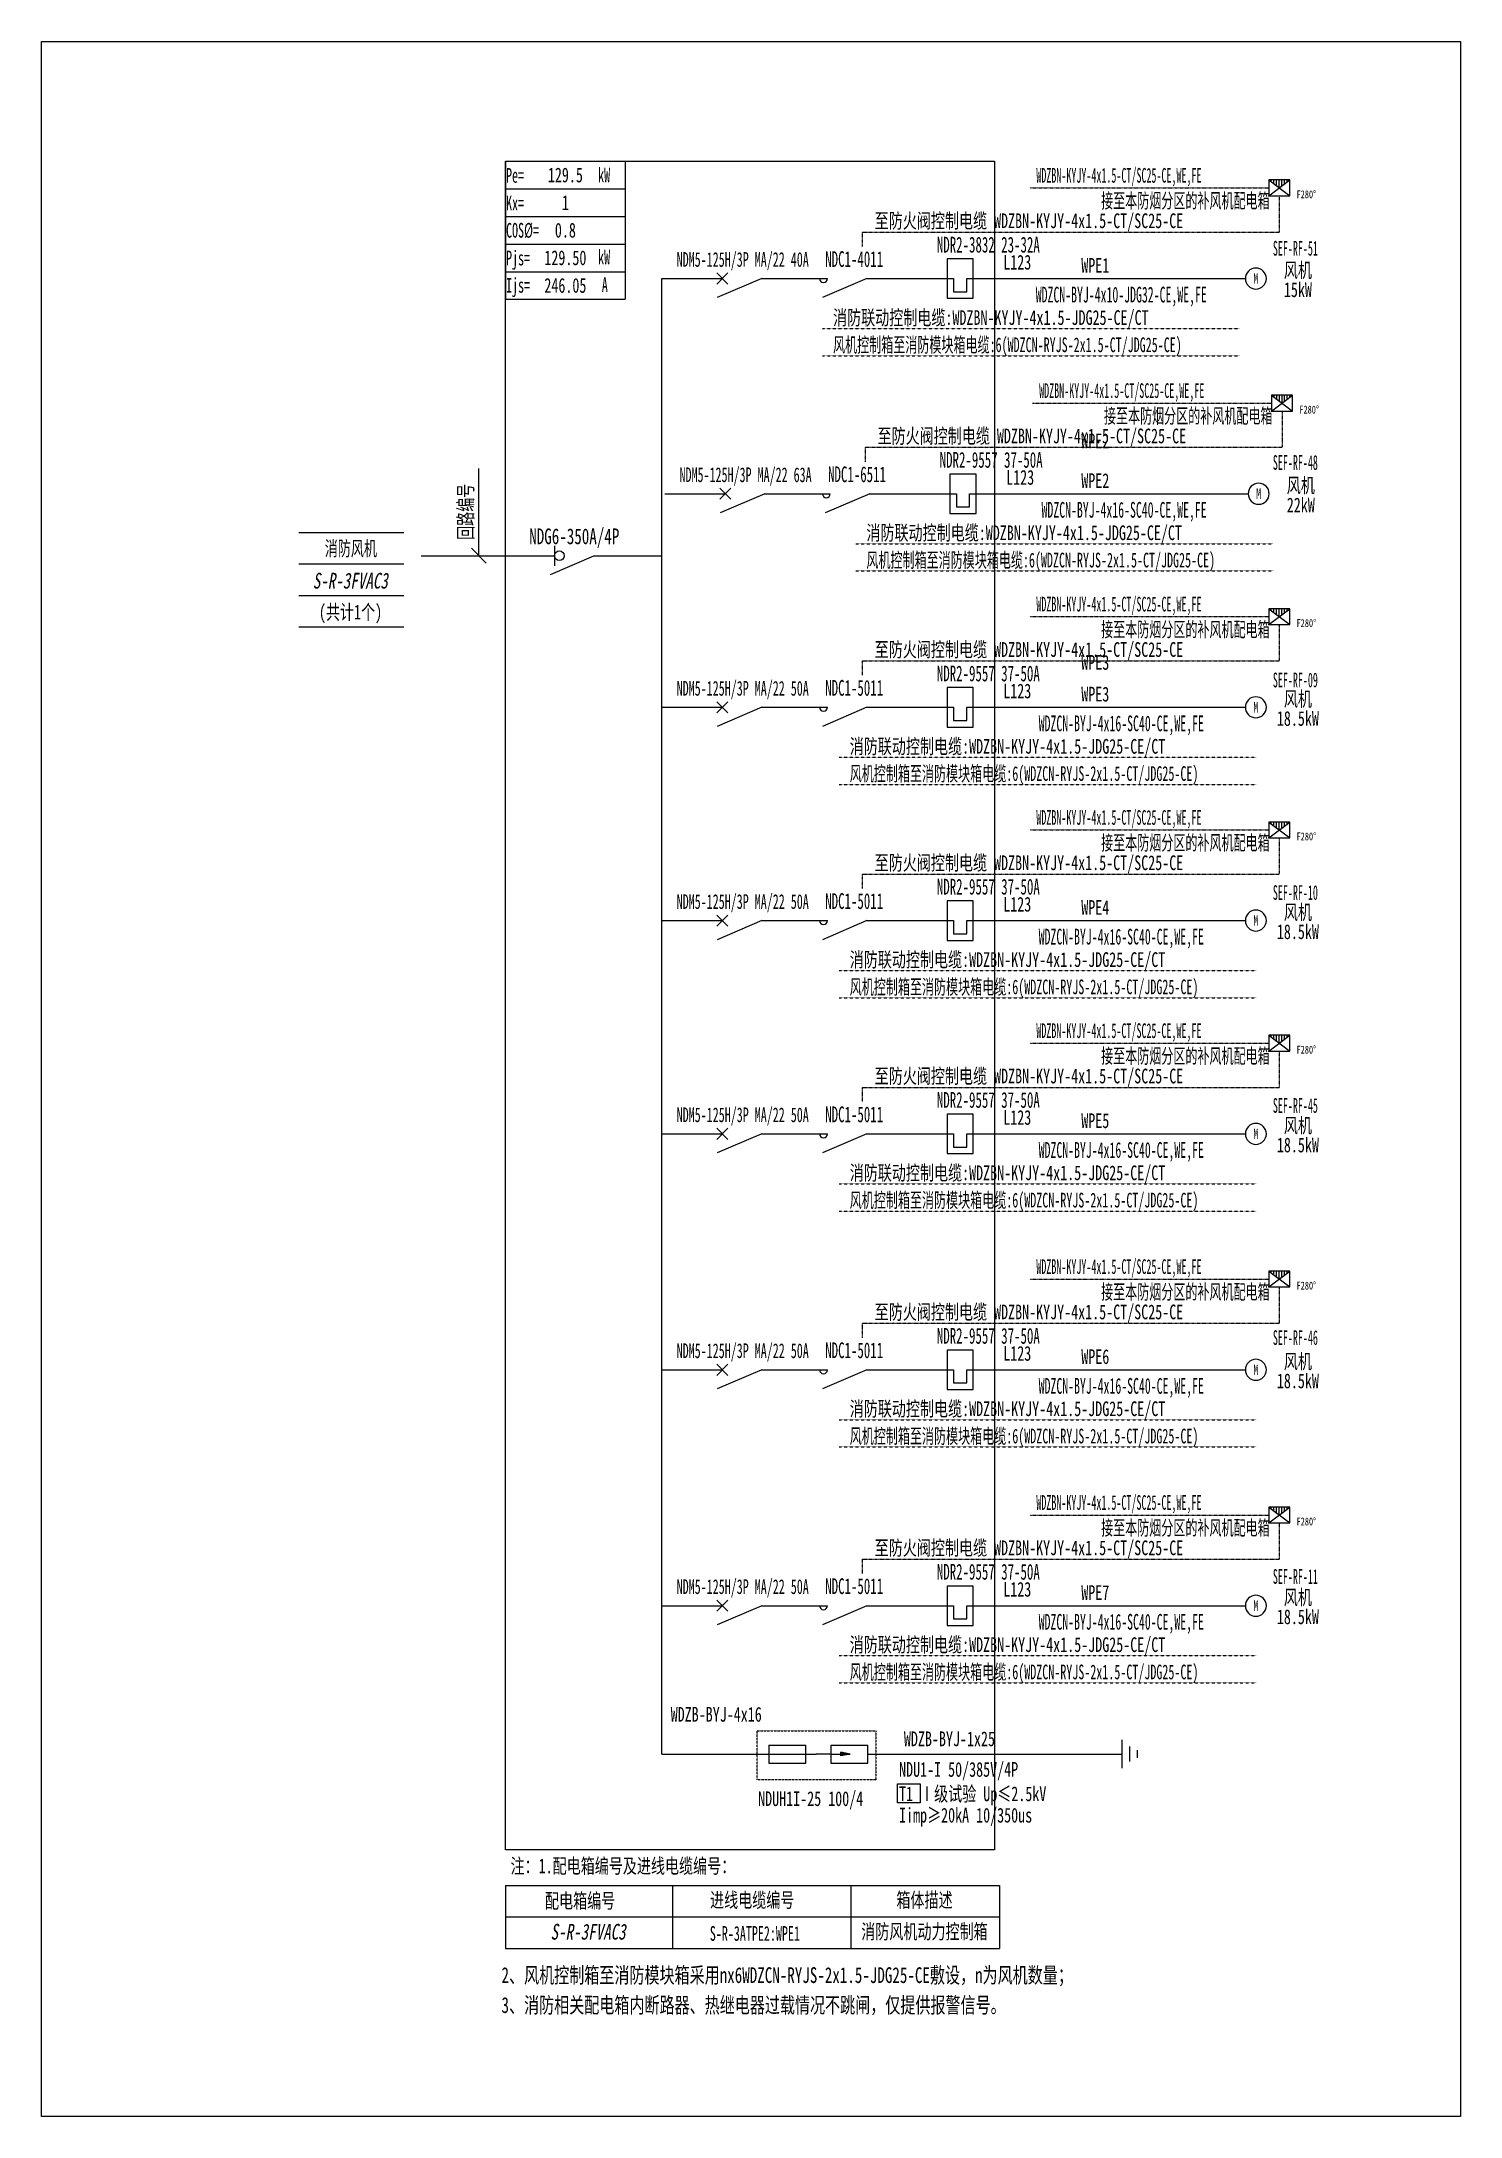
# Model space of a CAD drawing. Extents: x 393200 to 394952, y 326032 to 328594.
import ezdxf
from ezdxf.enums import TextEntityAlignment as Align

# ---------------------------------------------------------------- set-up
doc = ezdxf.new("R2010")
doc.units = 0
doc.header["$MEASUREMENT"] = 0
for name, pattern in [('DASHDOT', [1, 0.5, -0.25, 0, -0.25]), ('DASHED', [0.75, 0.5, -0.25]), ('DASHED2', [0.375, 0.25, -0.125])]:
    doc.linetypes.add(name, pattern=pattern)
for name, color, linetype in [('D_E_Eqpm(强电设备)', 100, 'Continuous'), ('D_E_Eqpm（强电设备）', 100, 'Continuous'), ('D_E_Text(强电文字)', 51, 'Continuous'), ('D_E_Text（强电文字）', 51, 'Continuous'), ('D_E_Wire(强电线缆)', 10, 'Continuous'), ('D_E_Wire（强电线缆）', 10, 'Continuous'), ('D_T_TableDim（表格尺寸）', 255, 'Continuous'), ('系统图', 220, 'Continuous')]:
    doc.layers.add(name, color=color, linetype=linetype)
doc.styles.add('$1$电气', font='', dxfattribs={"width": 0.7})
doc.styles.add('$1$电气箱', font='simhei.ttf', dxfattribs={"width": 0.8, "oblique": 10})
doc.styles.add('$3$电气', font='', dxfattribs={"width": 0.7})
doc.styles.add('电气', font='', dxfattribs={"width": 0.7})
doc.styles.add('电气箱', font='simhei.ttf', dxfattribs={"width": 0.8, "oblique": 10})
doc.styles.get('$1$电气').set_extended_font_data('SimSun')
doc.styles.get('$3$电气').set_extended_font_data('SimSun')
doc.styles.get('电气').set_extended_font_data('SimSun')

# ---------------------------------------------------------------- blocks, each defined once
blk = doc.blocks.new('A$C670F4C17')
at = {"layer": 'D_E_Wire（强电线缆）', "linetype": 'DASHDOT', "ltscale": 0.5}
blk.add_line((0, 0), (7936, 0), dxfattribs=at)
at = {"layer": 'D_E_Text（强电文字）', "style": '电气', "width": 0.7}
blk.add_text('消防联动控制电缆:WDZBN-KYJY-4x1.5-JDG25-CE/CT', height=280, dxfattribs=at).set_placement((198, 68))
blk = doc.blocks.new('A$C70CE04DF')
at = {"layer": 'D_E_Wire（强电线缆）', "linetype": 'DASHDOT', "ltscale": 0.5}
blk.add_line((0, 0), (7936, 0), dxfattribs=at)
at = {"layer": 'D_E_Text（强电文字）', "style": '电气', "width": 0.6}
blk.add_text('风机控制箱至消防模块箱电缆:6(WDZCN-RYJS-2x1.5-CT/JDG25-CE)', height=280, dxfattribs=at).set_placement((198, 68))
blk = doc.blocks.new('1')
at = {"layer": 'D_E_Eqpm(强电设备)'}
for p, q in [((-314387, 61832), (-314387, 61082)), ((-313887, 61832), (-314387, 61832)), ((-313887, 61082), (-313887, 61832)), ((-314262, 61457), (-314262, 61207)), ((-314262, 61207), (-314012, 61207)), ((-314012, 61207), (-314012, 61457)), ((-314387, 61082), (-313887, 61082))]:
    blk.add_line(p, q, dxfattribs=at)
blk = doc.blocks.new('电机')
at = {"layer": 'D_E_Eqpm（强电设备）'}
for start, end in [(90, 180), (180, 270), (0, 90), (270, 0)]:
    blk.add_arc((0, 0), 200, start, end, dxfattribs=at)
at = {"layer": 'D_E_Eqpm（强电设备）', "color": 51, "style": '电气', "width": 0.7}
blk.add_text('M', height=200, dxfattribs=at).set_placement((0, 0), align=Align.MIDDLE)
blk = doc.blocks.new('280度防火阀')
at = {"layer": 'D_E_Eqpm（强电设备）'}
for p, q in [((-200, 300), (200, 0)), ((-200, 0), (200, 300)), ((-150, 263), (-150, 300)), ((-100, 225), (-100, 300)), ((-50, 187), (-50, 300)), ((0, 150), (0, 300)), ((50, 187), (50, 300)), ((100, 225), (100, 300)), ((150, 263), (150, 300))]:
    blk.add_line(p, q, dxfattribs=at)
blk.add_lwpolyline([(-200, 0), (200, 0), (200, 300), (-200, 300)], close=True, dxfattribs=at)
at = {"layer": 'D_E_Eqpm（强电设备）', "color": 51}
blk.add_point((-200, 0), dxfattribs=at)
blk.add_point((-200, 0), dxfattribs=at)
at = {"layer": 'D_E_Text（强电文字）', "color": 0, "style": '电气', "width": 0.7}
blk.add_text('F280%%D', height=150, dxfattribs=at).set_placement((331, -48))

msp = doc.modelspace()

# ---------------------------------------------------------------- linework, layer by layer
at = {"linetype": 'DASHED'}
for p, q in [((393772.8, 326360.7), (393772.8, 328446.5)), ((393772.8, 328446.5), (394377, 328446.5)), ((394377, 328446.5), (394377, 326360.7)), ((394377, 326360.7), (393772.8, 326360.7))]:
    msp.add_line(p, q, dxfattribs=at)
at = {"linetype": 'DASHED2'}
msp.add_lwpolyline([(394083.8, 326507.8), (394230.4, 326507.8), (394230.4, 326447.4), (394083.8, 326447.4)], close=True, dxfattribs=at)
at = {"layer": 'D_E_Eqpm(强电设备)', "color": 100}
for p, q in [((394033.7, 328294.8), (394047.5, 328308.6)), ((394047.5, 328294.8), (394033.7, 328308.6)), ((394047.5, 328308.6), (394033.7, 328294.8)), ((394033.7, 328308.6), (394047.5, 328294.8)), ((394089.3, 328301.7), (394034.4, 328278.1)), ((394219.1, 328301.7), (394164.2, 328278.1)), ((394037.3, 328029), (394051.1, 328042.7)), ((394051.1, 328029), (394037.3, 328042.7)), ((394051.1, 328042.7), (394037.3, 328029)), ((394037.3, 328042.7), (394051.1, 328029)), ((394092.9, 328035.9), (394037.9, 328012.3)), ((394222.7, 328035.9), (394167.7, 328012.3)), ((394033.7, 327765.2), (394047.5, 327779)), ((394047.5, 327765.2), (394033.7, 327779)), ((394047.5, 327779), (394033.7, 327765.2)), ((394033.7, 327779), (394047.5, 327765.2)), ((394089.3, 327772.1), (394034.4, 327748.5)), ((394219.1, 327772.1), (394164.2, 327748.5)), ((394033.7, 327501.8), (394047.5, 327515.5)), ((394047.5, 327501.8), (394033.7, 327515.5)), ((394047.5, 327515.5), (394033.7, 327501.8)), ((394033.7, 327515.5), (394047.5, 327501.8)), ((394089.3, 327508.7), (394034.4, 327485.1)), ((394219.1, 327508.7), (394164.2, 327485.1)), ((394033.7, 327238.3), (394047.5, 327252.1)), ((394047.5, 327238.3), (394033.7, 327252.1)), ((394047.5, 327252.1), (394033.7, 327238.3)), ((394033.7, 327252.1), (394047.5, 327238.3)), ((394089.3, 327245.2), (394034.4, 327221.7)), ((394219.1, 327245.2), (394164.2, 327221.7)), ((394033.7, 326946.9), (394047.5, 326960.7)), ((394047.5, 326946.9), (394033.7, 326960.7)), ((394047.5, 326960.7), (394033.7, 326946.9)), ((394033.7, 326960.7), (394047.5, 326946.9)), ((394089.3, 326953.8), (394034.4, 326930.3)), ((394219.1, 326953.8), (394164.2, 326930.3)), ((394033.7, 326655.5), (394047.5, 326669.3)), ((394047.5, 326655.5), (394033.7, 326669.3)), ((394047.5, 326669.3), (394033.7, 326655.5)), ((394033.7, 326669.3), (394047.5, 326655.5)), ((394089.3, 326662.4), (394034.4, 326638.9)), ((394219.1, 326662.4), (394164.2, 326638.9))]:
    msp.add_line(p, q, dxfattribs=at)
at = {"layer": 'D_E_Eqpm(强电设备)'}
for p, q in [((394098.1, 326490.2), (394143.7, 326490.2)), ((394098.1, 326490.2), (394098.1, 326468.1)), ((394143.6, 326468.1), (394143.6, 326490.2)), ((394174.7, 326479.2), (394156.3, 326479.2)), ((394174.7, 326490.2), (394220.4, 326490.2)), ((394174.7, 326490.2), (394174.7, 326468.1)), ((394174.7, 326479.2), (394198.4, 326479.2)), ((394198.4, 326479.2), (394187, 326481.5)), ((394187, 326476.8), (394187, 326481.5)), ((394198.4, 326479.2), (394187, 326476.8)), ((394220.3, 326468.1), (394220.3, 326490.2)), ((394098.1, 326468.1), (394143.6, 326468.1)), ((394174.7, 326468.1), (394220.3, 326468.1))]:
    msp.add_line(p, q, dxfattribs=at)
at = {"layer": 'D_E_Eqpm(强电设备)', "color": 100}
for centre in [(394165.6, 328301.7), (394169.1, 328035.9), (394165.6, 327772.1), (394165.6, 327508.7), (394165.6, 327245.2), (394165.6, 326953.8), (394165.6, 326662.4)]:
    msp.add_arc(centre, 4.87, 180, 0, dxfattribs=at)
at = {"layer": 'D_E_Eqpm(强电设备)'}
msp.add_solid([(394187, 326476.8), (394198.4, 326479.2), (394187, 326481.5)], dxfattribs=at)
at = {"layer": 'D_E_Eqpm（强电设备）'}
msp.add_line((393833.3, 327971.6), (393833.3, 327947), dxfattribs=at)
at = {"layer": 'D_E_Eqpm（强电设备）', "color": 100}
msp.add_line((393828.3, 327936.3), (393882, 327959.3), dxfattribs=at)
at = {"layer": 'D_E_Eqpm（强电设备）'}
msp.add_circle((393839.3, 327959.3), 5.98, dxfattribs=at)
at = {"layer": 'D_E_Text（强电文字）'}
for p, q in [((393772.8, 328446.5), (393772.8, 328276.1)), ((393772.8, 328446.5), (393920.5, 328446.5)), ((393920.5, 328446.5), (393920.5, 328276.1)), ((393772.8, 328412.4), (393920.5, 328412.4)), ((393772.8, 328378.3), (393920.5, 328378.3)), ((393772.8, 328344.3), (393920.5, 328344.3)), ((393772.8, 328310.2), (393920.5, 328310.2)), ((393772.8, 328276.1), (393920.5, 328276.1)), ((393739.9, 327959.3), (393739.9, 328067)), ((393749, 327950.1), (393730.7, 327968.5))]:
    msp.add_line(p, q, dxfattribs=at)
msp.add_lwpolyline([(394256.9, 326442.3), (394285.1, 326442.3), (394285.1, 326419.1), (394256.9, 326419.1)], close=True, dxfattribs=at)
at = {"layer": 'D_E_Wire(强电线缆)', "color": 10}
for p, q in [((393965.9, 328301.7), (394040.6, 328301.7)), ((394089.3, 328301.7), (394170.5, 328301.7)), ((394219.1, 328301.7), (394326.2, 328301.7)), ((394342.5, 328301.7), (394686.7, 328301.7)), ((393969.4, 328035.9), (394044.2, 328035.9)), ((394092.9, 328035.9), (394174, 328035.9)), ((394222.7, 328035.9), (394329.8, 328035.9)), ((394346, 328035.9), (394690.2, 328035.9)), ((393965.9, 327772.1), (394040.6, 327772.1)), ((394089.3, 327772.1), (394170.5, 327772.1)), ((394219.1, 327772.1), (394326.2, 327772.1)), ((394342.5, 327772.1), (394686.7, 327772.1)), ((393965.9, 327508.7), (394040.6, 327508.7)), ((394089.3, 327508.7), (394170.5, 327508.7)), ((394219.1, 327508.7), (394326.2, 327508.7)), ((394342.5, 327508.7), (394686.7, 327508.7)), ((393965.9, 327245.2), (394040.6, 327245.2)), ((394089.3, 327245.2), (394170.5, 327245.2)), ((394219.1, 327245.2), (394326.2, 327245.2)), ((394342.5, 327245.2), (394686.7, 327245.2)), ((393965.9, 326953.8), (394040.6, 326953.8)), ((394089.3, 326953.8), (394170.5, 326953.8)), ((394219.1, 326953.8), (394326.2, 326953.8)), ((394342.5, 326953.8), (394686.7, 326953.8)), ((393965.9, 326662.4), (394040.6, 326662.4)), ((394089.3, 326662.4), (394170.5, 326662.4)), ((394219.1, 326662.4), (394326.2, 326662.4)), ((394342.5, 326662.4), (394686.7, 326662.4))]:
    msp.add_line(p, q, dxfattribs=at)
at = {"layer": 'D_E_Wire（强电线缆）', "linetype": 'DASHDOT', "ltscale": 0.5}
for p, q in [((394420.4, 328413.7), (394715.5, 328413.7)), ((394728.5, 328404), (394728.5, 328359.1)), ((394213.4, 328359.1), (394728.5, 328359.1)), ((394213.4, 328359.1), (394213.4, 328341.3)), ((394423.9, 328147.9), (394719, 328147.9)), ((394732, 328138.1), (394732, 328093.3)), ((394216.9, 328093.3), (394732, 328093.3)), ((394216.9, 328093.3), (394216.9, 328075.4)), ((394420.4, 327884.1), (394715.5, 327884.1)), ((394728.5, 327874.4), (394728.5, 327829.5)), ((394213.4, 327829.5), (394728.5, 327829.5)), ((394213.4, 327829.5), (394213.4, 327811.7)), ((394420.4, 327620.7), (394715.5, 327620.7)), ((394728.5, 327610.9), (394728.5, 327566.1)), ((394213.4, 327566.1), (394728.5, 327566.1)), ((394213.4, 327566.1), (394213.4, 327548.2)), ((394420.4, 327357.3), (394715.5, 327357.3)), ((394728.5, 327347.5), (394728.5, 327302.7)), ((394213.4, 327302.7), (394728.5, 327302.7)), ((394213.4, 327302.7), (394213.4, 327284.8)), ((394420.4, 327065.8), (394715.5, 327065.8)), ((394728.5, 327056.1), (394728.5, 327011.3)), ((394213.4, 327011.3), (394728.5, 327011.3)), ((394213.4, 327011.3), (394213.4, 326993.4)), ((394420.4, 326774.4), (394715.5, 326774.4)), ((394728.5, 326764.7), (394728.5, 326719.9)), ((394213.4, 326719.9), (394728.5, 326719.9)), ((394213.4, 326719.9), (394213.4, 326702))]:
    msp.add_line(p, q, dxfattribs=at)
at = {"layer": 'D_E_Wire（强电线缆）'}
for p, q in [((393965.9, 326479.2), (393965.9, 328301.7)), ((393965.9, 327905.5), (393965.9, 328107.1)), ((393668.4, 327959.3), (393833.3, 327959.3)), ((393882, 327959.3), (393965.9, 327959.3)), ((393965.9, 327740), (393965.9, 327772.1)), ((393965.9, 326479.2), (394156.3, 326479.2)), ((394220.3, 326479.2), (394534.6, 326479.2)), ((394534.6, 326461.9), (394534.6, 326496.6)), ((394544, 326469.8), (394544, 326488.7)), ((394553.5, 326474.4), (394553.5, 326483.9))]:
    msp.add_line(p, q, dxfattribs=at)
at = {"layer": 'D_T_TableDim（表格尺寸）', "color": 255}
for p, q in [((393517.3, 327988.2), (393647.2, 327988.2)), ((393517.3, 327949.3), (393647.2, 327949.3)), ((393517.3, 327910.3), (393647.2, 327910.3)), ((393517.3, 327910.3), (393647.2, 327910.3)), ((393517.3, 327910.3), (393647.2, 327910.3)), ((393517.3, 327910.3), (393647.2, 327910.3)), ((393517.3, 327910.3), (393647.2, 327910.3)), ((393517.3, 327871.4), (393647.2, 327871.4))]:
    msp.add_line(p, q, dxfattribs=at)
at = {"layer": 'D_T_TableDim（表格尺寸）', "ltscale": 3.5}
for p, q in [((393772.8, 326316.9), (394382.9, 326316.9)), ((393772.8, 326316.9), (393772.8, 326239.1)), ((393979.1, 326316.9), (393979.1, 326239.1)), ((394199.3, 326316.9), (394199.3, 326239.1)), ((394382.9, 326316.9), (394382.9, 326239.1)), ((393772.8, 326278), (394382.9, 326278)), ((393772.8, 326278), (394382.9, 326278)), ((393979.1, 326278), (393979.1, 326239.1)), ((394199.3, 326278), (394199.3, 326239.1)), ((393772.8, 326239.1), (394382.9, 326239.1))]:
    msp.add_line(p, q, dxfattribs=at)
at = {"layer": '系统图', "ltscale": 9973.992009}
msp.add_lwpolyline([(393199.5, 328594.5), (394952.5, 328594.5), (394952.5, 326031.5), (393199.5, 326031.5)], close=True, dxfattribs=at)

# ---------------------------------------------------------------- block references
at = {"layer": 'D_E_Eqpm(强电设备)', "color": 100, "xscale": 0.06491329212992383, "yscale": 0.06491329212992383, "zscale": 0.06491329212992383}
for p in [(414726.1, 324312.3), (414729.6, 324046.4), (414726.1, 323782.7), (414726.1, 323519.2), (414726.1, 323255.8), (414726.1, 322964.4), (414726.1, 322673)]:
    msp.add_blockref('1', p, dxfattribs=at)
at = {"layer": 'D_E_Eqpm（强电设备）', "xscale": 0.06491329212992383, "yscale": 0.06491329212992383, "zscale": 0.06491329212992383}
for name, p in [('280度防火阀', (394728.5, 328404)), ('电机', (394699.7, 328301.7)), ('280度防火阀', (394732, 328138.1)), ('电机', (394703.2, 328035.9)), ('280度防火阀', (394728.5, 327874.4)), ('电机', (394699.7, 327772.1)), ('280度防火阀', (394728.5, 327610.9)), ('电机', (394699.7, 327508.7)), ('280度防火阀', (394728.5, 327347.5)), ('电机', (394699.7, 327245.2)), ('280度防火阀', (394728.5, 327056.1)), ('电机', (394699.7, 326953.8)), ('280度防火阀', (394728.5, 326764.7)), ('电机', (394699.7, 326662.4))]:
    msp.add_blockref(name, p, dxfattribs=at)
at = {"layer": 'D_E_Wire（强电线缆）', "xscale": 0.06491329212992383, "yscale": 0.06491329212992383, "zscale": 0.06491329212992383}
for name, p in [('A$C670F4C17', (394164.5, 328240)), ('A$C70CE04DF', (394164.5, 328206.4)), ('A$C670F4C17', (394205.7, 327974.2)), ('A$C70CE04DF', (394205.7, 327940.5)), ('A$C670F4C17', (394185.1, 327710.4)), ('A$C70CE04DF', (394185.1, 327676.8)), ('A$C670F4C17', (394185.1, 327447)), ('A$C70CE04DF', (394185.1, 327413.3)), ('A$C670F4C17', (394185.1, 327183.6)), ('A$C70CE04DF', (394185.1, 327149.9)), ('A$C670F4C17', (394185.1, 326892.2)), ('A$C70CE04DF', (394185.1, 326858.5)), ('A$C670F4C17', (394185.1, 326600.8)), ('A$C70CE04DF', (394185.1, 326567.1))]:
    msp.add_blockref(name, p, dxfattribs=at)

# ---------------------------------------------------------------- texts
at = {"layer": 'D_E_Text(强电文字)', "color": 51, "style": '电气', "width": 0.6}
for s, height, p in [('NDR2-3832 23-32A', 19.474, (394305.6, 328333.8)), ('NDC1-4011', 19.47, (394167.7, 328316)), ('NDC1-6511', 19.47, (394171.2, 328050.2)), ('NDR2-9557 37-50A', 19.474, (394309.1, 328068)), ('NDR2-9557 37-50A', 19.474, (394305.6, 327804.2)), ('NDC1-5011', 19.47, (394167.7, 327786.4)), ('NDR2-9557 37-50A', 19.474, (394305.6, 327540.8)), ('NDC1-5011', 19.47, (394167.7, 327523)), ('NDR2-9557 37-50A', 19.474, (394305.6, 327277.4)), ('NDC1-5011', 19.47, (394167.7, 327259.6)), ('NDC1-5011', 19.47, (394167.7, 326968.2)), ('NDR2-9557 37-50A', 19.474, (394305.6, 326986)), ('NDR2-9557 37-50A', 19.474, (394305.6, 326694.6)), ('NDC1-5011', 19.47, (394167.7, 326676.8))]:
    msp.add_text(s, height=height, dxfattribs=at).set_placement(p)
at = {"layer": 'D_E_Text(强电文字)', "color": 51, "style": '电气', "width": 0.55}
for s, p in [('WDZCN-BYJ-4x10-JDG32-CE,WE,FE', (394533.4, 328279.5)), ('WDZCN-BYJ-4x16-SC40-CE,WE,FE', (394536.9, 328013.7))]:
    msp.add_text(s, height=19.474, dxfattribs=at).set_placement(p, align=Align.MIDDLE)
at = {"layer": 'D_E_Text(强电文字)', "color": 51, "style": '$3$电气', "width": 0.7}
msp.add_text('NDG6-350A/4P', height=19.474, dxfattribs=at).set_placement((393857.7, 327973.6), align=Align.CENTER)
at = {"layer": 'D_E_Text(强电文字)', "color": 1, "style": '电气', "width": 0.55}
for p in [(394533.4, 327749.9), (394533.4, 327486.5), (394533.4, 327223), (394533.4, 326931.6), (394533.4, 326640.2)]:
    msp.add_text('WDZCN-BYJ-4x16-SC40-CE,WE,FE', height=19.474, dxfattribs=at).set_placement(p, align=Align.MIDDLE)
at = {"layer": 'D_E_Text(强电文字)', "style": '电气', "width": 0.7}
for s, p in [('WDZB-BYJ-4x16', (393976.8, 326519.2)), ('WDZB-BYJ-1x25', (394264.9, 326488.9)), ('T1 Ⅰ级试验 Up≤2.5kV ', (394258.9, 326421)), ('Iimp≥20kA 10/350us', (394258.9, 326394.6))]:
    msp.add_text(s, height=18.176, dxfattribs=at).set_placement(p)
at = {"layer": 'D_E_Text(强电文字)', "color": 51, "true_color": 0xffff7f, "style": '电气', "width": 0.7}
msp.add_text('NDU1-I 50/385V/4P', height=18.176, dxfattribs=at).set_placement((394258.9, 326451.1))
at = {"layer": 'D_E_Text（强电文字）', "linetype": 'Continuous', "style": '电气', "width": 0.6}
for s, height, p in [('Pe=', 18.18, (393773.4, 328420)), ('kW', 18.18, (393887.1, 328420.6)), ('Kx=', 18.18, (393773.4, 328385.8)), ('COS%%C=', 18.18, (393773.4, 328352.2)), ('Pjs=', 18.18, (393773.4, 328318)), ('kW', 18.18, (393887.1, 328319.1)), ('Ijs=', 18.18, (393773.4, 328284.3)), ('A', 18.2, (393891.7, 328285))]:
    msp.add_text(s, height=height, dxfattribs=at).set_placement(p)
at = {"layer": 'D_E_Text（强电文字）', "style": '电气'}
for s, height, width, p in [('WDZBN-KYJY-4x1.5-CT/SC25-CE,WE,FE', 18.176, 0.5, (394428.5, 328420.1)), ('接至本防烟分区的补风机配电箱', 18.176, 0.6, (394508.5, 328388.8)), ('至防火阀控制电缆 WDZBN-KYJY-4x1.5-CT/SC25-CE ', 18.176, 0.7, (394228.8, 328364)), ('L123', 18.18, 0.7, (394387.6, 328312.8)), ('WDZBN-KYJY-4x1.5-CT/SC25-CE,WE,FE', 18.176, 0.5, (394432, 328154.2)), ('接至本防烟分区的补风机配电箱', 18.176, 0.6, (394512, 328123)), ('至防火阀控制电缆 WDZBN-KYJY-4x1.5-CT/SC25-CE ', 18.176, 0.7, (394232.3, 328098.2)), ('L123', 18.18, 0.7, (394391.2, 328047)), ('WPE2', 18.18, 0.7, (394484, 328043)), ('WDZBN-KYJY-4x1.5-CT/SC25-CE,WE,FE', 18.176, 0.5, (394428.5, 327890.5)), ('接至本防烟分区的补风机配电箱', 18.176, 0.6, (394508.5, 327859.2)), ('至防火阀控制电缆 WDZBN-KYJY-4x1.5-CT/SC25-CE ', 18.176, 0.7, (394228.8, 327834.4)), ('L123', 18.18, 0.7, (394387.6, 327783.2)), ('WPE3', 18.18, 0.7, (394484, 327779.3)), ('WDZBN-KYJY-4x1.5-CT/SC25-CE,WE,FE', 18.176, 0.5, (394428.5, 327627)), ('接至本防烟分区的补风机配电箱', 18.176, 0.6, (394508.5, 327595.8)), ('至防火阀控制电缆 WDZBN-KYJY-4x1.5-CT/SC25-CE ', 18.176, 0.7, (394228.8, 327571)), ('L123', 18.18, 0.7, (394387.6, 327519.8)), ('WPE4', 18.18, 0.7, (394484, 327515.8)), ('WDZBN-KYJY-4x1.5-CT/SC25-CE,WE,FE', 18.176, 0.5, (394428.5, 327363.6)), ('接至本防烟分区的补风机配电箱', 18.176, 0.6, (394508.5, 327332.4)), ('至防火阀控制电缆 WDZBN-KYJY-4x1.5-CT/SC25-CE ', 18.176, 0.7, (394228.8, 327307.6)), ('L123', 18.18, 0.7, (394387.6, 327256.4)), ('WPE5', 18.18, 0.7, (394484, 327252.4)), ('WDZBN-KYJY-4x1.5-CT/SC25-CE,WE,FE', 18.176, 0.5, (394428.5, 327072.2)), ('接至本防烟分区的补风机配电箱', 18.176, 0.6, (394508.5, 327041)), ('至防火阀控制电缆 WDZBN-KYJY-4x1.5-CT/SC25-CE ', 18.176, 0.7, (394228.8, 327016.2)), ('L123', 18.18, 0.7, (394387.6, 326965)), ('WPE6', 18.18, 0.7, (394484, 326961)), ('WDZBN-KYJY-4x1.5-CT/SC25-CE,WE,FE', 18.176, 0.5, (394428.5, 326780.8)), ('接至本防烟分区的补风机配电箱', 18.176, 0.6, (394508.5, 326749.6)), ('至防火阀控制电缆 WDZBN-KYJY-4x1.5-CT/SC25-CE ', 18.176, 0.7, (394228.8, 326724.8)), ('L123', 18.18, 0.7, (394387.6, 326673.6)), ('WPE7', 18.18, 0.7, (394484, 326669.6)), ('注：1.配电箱编号及进线电缆编号：', 18.176, 0.7, (393778.9, 326331.9)), (' 2、风机控制箱至消防模块箱采用nx6WDZCN-RYJS-2x1.5-JDG25-CE敷设，n为风机数量；', 19.474, 0.7, (393758.5, 326196.4)), (' 3、消防相关配电箱内断路器、热继电器过载情况不跳闸，仅提供报警信号。', 19.474, 0.7, (393758.5, 326159.4))]:
    msp.add_text(s, height=height, dxfattribs=dict(at, width=width)).set_placement(p)
at = {"layer": 'D_E_Text（强电文字）', "color": 51, "style": '电气', "width": 0.5}
msp.add_text('SEF-RF-51', height=18.18, dxfattribs=at).set_placement((394748.5, 328330), align=Align.CENTER)
at = {"layer": 'D_E_Text（强电文字）'}
for s, height, style, width, p in [('NDM5-125H/3P MA/22 40A', 18.176, '电气', 0.6, (394065.8, 328323.8)), ('风机', 18.18, '电气', 0.7, (394751.6, 328312.4)), ('15kW', 18.18, '电气', 0.7, (394751.6, 328288.2)), ('NDM5-125H/3P MA/22 63A', 18.176, '电气', 0.6, (394069.3, 328057.9)), ('风机', 18.18, '电气', 0.7, (394755.2, 328046.6)), ('22kW', 18.18, '电气', 0.7, (394755.2, 328022.4)), ('消防风机', 18.18, '$1$电气', 0.65, (393581.7, 327968.7)), ('NDM5-125H/3P MA/22 50A', 18.176, '电气', 0.6, (394065.8, 327794.1)), ('风机', 18.18, '电气', 0.7, (394751.6, 327782.8)), ('18.5kW', 18.18, '电气', 0.7, (394751.6, 327758.6)), ('NDM5-125H/3P MA/22 50A', 18.176, '电气', 0.6, (394065.8, 327530.7)), ('风机', 18.18, '电气', 0.7, (394751.6, 327519.4)), ('18.5kW', 18.18, '电气', 0.7, (394751.6, 327495.2)), ('NDM5-125H/3P MA/22 50A', 18.176, '电气', 0.6, (394065.8, 327267.3)), ('风机', 18.18, '电气', 0.7, (394751.6, 327255.9)), ('18.5kW', 18.18, '电气', 0.7, (394751.6, 327231.8)), ('NDM5-125H/3P MA/22 50A', 18.176, '电气', 0.6, (394065.8, 326975.9)), ('风机', 18.18, '电气', 0.7, (394751.6, 326964.5)), ('18.5kW', 18.18, '电气', 0.7, (394751.6, 326940.4)), ('NDM5-125H/3P MA/22 50A', 18.176, '电气', 0.6, (394065.8, 326684.5)), ('风机', 18.18, '电气', 0.7, (394751.6, 326673.1)), ('18.5kW', 18.18, '电气', 0.7, (394751.6, 326649)), ('配电箱编号', 18.18, '电气', 0.7, (393864.9, 326298.3)), ('进线电缆编号', 18.18, '电气', 0.7, (394077.5, 326299.3)), ('箱体描述', 18.18, '电气', 0.7, (394290.3, 326299.3)), ('消防风机动力控制箱', 18.18, '电气', 0.7, (394290.3, 326260.3)), ('S-R-3ATPE2:WPE1', 18.176, '电气', 0.6, (394080.8, 326257.6))]:
    msp.add_text(s, height=height, dxfattribs=dict(at, style=style, width=width)).set_placement(p, align=Align.MIDDLE)
at = {"layer": 'D_E_Text（强电文字）', "color": 51, "style": '电气', "width": 0.7}
for s, p in [('WPE1', (394484, 328308.9)), ('WPE2', (394484, 328092.1)), ('WPE3', (394484, 327818.5))]:
    msp.add_text(s, height=18.18, dxfattribs=at).set_placement(p)
at = {"layer": 'D_E_Text（强电文字）'}
for s, style, width, p in [('SEF-RF-48', '电气', 0.5, (394748.5, 328065.4)), ('(共计1个)', '$1$电气', 0.7, (393581.3, 327880.7)), ('SEF-RF-09', '电气', 0.5, (394748.5, 327796.8)), ('SEF-RF-10', '电气', 0.5, (394748.5, 327534.2)), ('SEF-RF-45', '电气', 0.5, (394748.5, 327271.2)), ('SEF-RF-46', '电气', 0.5, (394748.5, 326984.5)), ('SEF-RF-11', '电气', 0.5, (394748.5, 326689.4))]:
    msp.add_text(s, height=18.18, dxfattribs=dict(at, style=style, width=width)).set_placement(p, align=Align.CENTER)
at = {"layer": 'D_E_Text（强电文字）', "style": '$3$电气', "width": 0.7}
msp.add_text('回路编号', height=18.18, rotation=90, dxfattribs=at).set_placement((393732.5, 327978.9))
at = {"layer": 'D_E_Text（强电文字）', "oblique": 10, "width": 0.7}
for style, p in [('$1$电气箱', (393581, 327928.5)), ('电气箱', (393874.8, 326259.7))]:
    msp.add_text('S-R-3FVAC3', height=19.47, dxfattribs=dict(at, style=style)).set_placement(p, align=Align.MIDDLE)
at = {"layer": 'D_E_Text（强电文字）', "color": 51, "true_color": 0xffff7f, "style": '电气', "width": 0.7}
msp.add_text('NDUH1I-25 100/4', height=18.176, dxfattribs=at).set_placement((394084.8, 326415))
at = {"layer": 'D_E_Text（强电文字）', "width": 147.664, "attachment_point": 5, "style": '电气'}
for s, insert, char_height in [('129.5', (393846.7, 328429.5), 18.18), ('1', (393846.7, 328395.4), 18.2), ('0.8', (393846.7, 328361.3), 18.18), ('{\\C200;129.50}', (393846.7, 328327.2), 18.176), ('{\\C200;246.05}', (393846.7, 328293.1), 18.176)]:
    msp.add_mtext(s, dxfattribs=dict(at, insert=insert, char_height=char_height))

doc.saveas('drawing.dxf')
